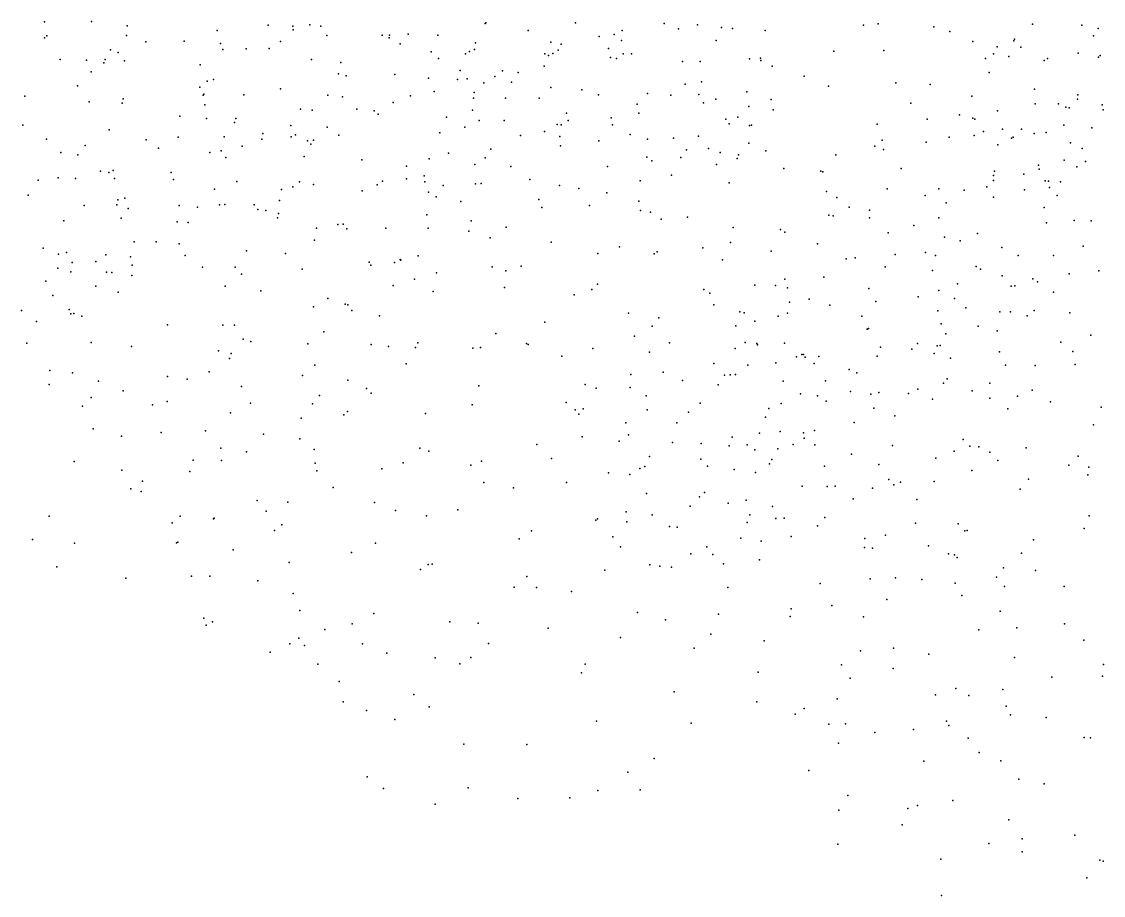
# Model space of a CAD drawing. Header units: metres. Extents: x -23.9 to 23.9, y -28.5 to 28.5.
# Drawn here: x -10.32 to -4.64, y -18.78 to -14.2 of the extents above; entities that cross this region are included whole.
import ezdxf

# ---------------------------------------------------------------- set-up
doc = ezdxf.new("R2010")
doc.units = ezdxf.units.M

msp = doc.modelspace()

# ---------------------------------------------------------------- linework, layer by layer
for p in [(-10.1996, -14.2008, -1.7875), (-9.952, -14.1992, -4.104), (-9.7652, -14.2206, 10.5806), (-9.0267, -14.2178, 19.5448), (-8.8958, -14.2234, 18.5853), (-8.8945, -14.2426, -2.4802), (-8.8079, -14.2167, -2.1069), (-8.749, -14.2225, 11.6233), (-7.8875, -14.2096, 15.5662), (-7.8835, -14.2058, -13.3556), (-7.4143, -14.2053, 3.1747), (-6.9488, -14.2091, 2.4681), (-6.8741, -14.2369, -1.3353), (-6.7746, -14.2167, -11.2419), (-6.6479, -14.2297, 7.8119), (-6.5907, -14.2357, -4.6661), (-5.9038, -14.2173, 2.3816), (-5.8261, -14.2112, 3.1454), (-5.5343, -14.2263, -3.3314), (-5.0162, -14.2117, -0.8911), (-4.7573, -14.2169, 0.7431), (-4.6719, -14.2345, 10.4082), (-10.1992, -14.2844, -2.7409), (-10.1875, -14.2741, -12.5108), (-9.7694, -14.2717, 0.001), (-9.2935, -14.2454, 14.6444), (-8.7183, -14.2725, 19.7018), (-8.4286, -14.2703, -14.0683), (-8.3917, -14.2837, 17.8312), (-8.3894, -14.2697, 18.5818), (-8.2914, -14.2647, 18.2397), (-8.136, -14.2701, -12.7795), (-7.6613, -14.2464, 8.9085), (-7.2901, -14.2769, 16.6337), (-7.2116, -14.2673, -1.4099), (-7.1725, -14.2981, 10.9032), (-7.1689, -14.2459, 15.9669), (-6.676, -14.2979, -10.1068), (-6.4189, -14.2456, 3.4612), (-5.4496, -14.2506, -4.7564), (-5.1144, -14.2996, 9.9334), (-5.1114, -14.291, -4.7539), (-4.697, -14.2735, 1.0746), (-9.8529, -14.3468, -2.8421), (-9.6672, -14.3058, -3.4716), (-9.4666, -14.3018, -1.9394), (-9.2759, -14.3148, 11.1603), (-9.2641, -14.3447, 15.6477), (-9.1408, -14.3417, -4.5486), (-9.0203, -14.3404, 12.3709), (-8.9606, -14.3042, -9.6854), (-8.3332, -14.3159, 14.6887), (-7.9437, -14.3462, 17.7742), (-7.9382, -14.3113, 8.7102), (-7.5432, -14.307, 11.3093), (-7.5051, -14.3483, -9.6549), (-7.4884, -14.3166, -4.2446), (-7.2406, -14.34, 10.3798), (-6.0582, -14.3537, 8.8032), (-5.7956, -14.3514, 2.8048), (-5.3294, -14.3034, -1.0985), (-5.202, -14.3317, 9.2447), (-5.0779, -14.3332, 16.1488), (-10.1176, -14.3978, 0.3811), (-9.9791, -14.401, -11.0355), (-9.881, -14.3985, 12.0681), (-9.8132, -14.3614, 11.2724), (-9.7793, -14.4044, -3.8825), (-8.7987, -14.3975, -11.7889), (-8.6441, -14.4132, -10.5173), (-8.1701, -14.3569, 15.1202), (-8.1327, -14.3928, 10.1986), (-7.9915, -14.3677, -10.3699), (-7.9694, -14.3566, -14.1142), (-7.5748, -14.3676, -13.2798), (-7.5548, -14.3771, -12.7551), (-7.5326, -14.366, -0.7282), (-7.2308, -14.3878, -13.6888), (-7.1988, -14.3925, 8.9183), (-7.1641, -14.3683, -12.6058), (-7.1199, -14.3688, -4.631), (-6.8523, -14.4087, 3.1391), (-6.7593, -14.4089, -13.6665), (-6.5003, -14.3938, -10.7793), (-6.4435, -14.391, -12.0401), (-6.442, -14.4035, -13.1875), (-5.2626, -14.3931, 8.8043), (-5.2208, -14.3676, 8.4069), (-5.1401, -14.3817, 19.2975), (-4.9557, -14.4025, -0.3005), (-4.9384, -14.3923, -3.6589), (-4.7776, -14.3653, 15.0877), (-4.6703, -14.3863, 10.8373), (-4.6618, -14.3765, -2.9387), (-9.9546, -14.4618, -2.0026), (-9.8887, -14.416, -12.4068), (-9.3823, -14.4258, -12.3054), (-8.0188, -14.4553, 18.9502), (-7.7971, -14.4568, 9.2336), (-7.7149, -14.4668, 10.0583), (-7.5776, -14.4335, -12.0214), (-6.3815, -14.4334, -4.4707), (-5.2439, -14.4653, -0.682), (-9.3454, -14.5124, 14.8621), (-9.3122, -14.5024, -2.7493), (-8.657, -14.4728, 15.7377), (-8.6166, -14.4837, -4.2021), (-8.362, -14.4757, 17.5275), (-8.1846, -14.4965, 19.5745), (-8.0329, -14.5028, 16.6022), (-7.9821, -14.4986, 15.7866), (-7.894, -14.52, -10.9485), (-7.8369, -14.4862, 11.4053), (-7.7491, -14.5173, -9.983), (-6.7534, -14.5155, 2.5258), (-6.2141, -14.4857, 2.352), (-5.7337, -14.521, 8.7455), (-10.0257, -14.5361, -9.9925), (-9.3838, -14.5429, -9.5583), (-9.3626, -14.579, -4.3741), (-9.1532, -14.5827, 19.6035), (-8.9612, -14.5525, 14.6004), (-8.1558, -14.5651, 8.5315), (-7.9446, -14.5715, -0.6351), (-7.5439, -14.5442, 16.5742), (-7.3814, -14.5568, -13.0081), (-7.2936, -14.5826, -1.1753), (-7.0369, -14.5767, -9.9104), (-6.8386, -14.5274, -12.7493), (-6.7667, -14.5819, -12.2444), (-6.5144, -14.5669, -10.3529), (-6.0863, -14.5385, -0.5856), (-5.5528, -14.5292, 19.085), (-5.006, -14.5535, 12.9634), (-4.7779, -14.5827, -4.5972), (-10.302, -14.5911, -1.6526), (-9.9655, -14.6202, -3.2462), (-9.7926, -14.6276, 0.1735), (-9.7872, -14.6042, -10.7418), (-9.3666, -14.5858, 12.4814), (-9.3575, -14.6357, -1.9227), (-8.7138, -14.5855, -9.9154), (-8.6356, -14.5945, 19.7938), (-8.3708, -14.6234, 15.3715), (-8.2794, -14.5891, 11.1922), (-7.9481, -14.6001, -11.542), (-7.7802, -14.6007, 17.6111), (-7.604, -14.6001, 18.048), (-7.0908, -14.6316, -13.4394), (-6.9131, -14.5855, -11.3346), (-6.7424, -14.6245, 8.5138), (-6.6776, -14.6058, -11.8548), (-6.3866, -14.6085, -0.7977), (-5.6549, -14.6263, -4.7973), (-5.3346, -14.5905, -3.0308), (-5.0022, -14.6309, 16.7723), (-4.88, -14.6311, 16.4047), (-4.7807, -14.6062, 10.0992), (-4.6503, -14.6364, 5.3953), (-9.4892, -14.6945, 11.146), (-8.8564, -14.6591, 18.0845), (-8.795, -14.6641, -10.7145), (-8.5613, -14.6584, -0.3574), (-8.4707, -14.668, -1.0057), (-8.4494, -14.6841, 10.7119), (-7.9544, -14.6631, 16.1481), (-7.4616, -14.6787, 9.907), (-7.0809, -14.6802, -11.844), (-6.5049, -14.6439, 3.0455), (-6.3762, -14.6617, -0.4036), (-5.399, -14.6889, 7.6725), (-5.1999, -14.6669, 17.9987), (-4.841, -14.6483, -3.3377), (-4.8241, -14.6512, 18.3215), (-4.6457, -14.6616, -4.2592), (-10.3137, -14.7428, 14.5346), (-9.3501, -14.7075, 18.9959), (-9.2031, -14.7283, 15.2127), (-9.1958, -14.7073, -0.046), (-8.9065, -14.7445, -4.1593), (-8.7173, -14.753, 17.5859), (-8.0896, -14.7008, 9.2006), (-7.9937, -14.7528, -4.2492), (-7.919, -14.7181, 18.6276), (-7.7871, -14.7171, -10.4919), (-7.5093, -14.739, -0.9441), (-7.4897, -14.7406, 0.0404), (-7.4528, -14.7181, 11.3413), (-7.2272, -14.7037, -4.2104), (-7.2188, -14.7407, -0.3437), (-6.6251, -14.7114, -3.6913), (-6.608, -14.735, 8.0126), (-6.5616, -14.6997, -4.3509), (-6.5009, -14.7435, 16.4843), (-6.4902, -14.7426, -4.0014), (-5.8313, -14.737, -1.5684), (-5.5687, -14.7102, 18.5493), (-5.3303, -14.7052, -1.7008), (-5.319, -14.7112, 12.745), (-4.8521, -14.7426, 18.8202), (-9.8596, -14.7665, -12.2293), (-9.4983, -14.8045, -0.2123), (-9.2562, -14.8043, -4.0846), (-9.0536, -14.7853, -9.6444), (-8.9057, -14.8038, -3.8055), (-8.8829, -14.7935, -12.0078), (-8.6557, -14.7954, 14.9507), (-8.126, -14.7831, 17.3692), (-7.7015, -14.797, -11.2757), (-7.576, -14.7753, -4.0758), (-7.4951, -14.8023, 8.0358), (-7.1262, -14.7908, 10.927), (-6.9003, -14.8103, 16.3818), (-6.7692, -14.8002, -10.1195), (-5.4537, -14.8049, 17.565), (-5.323, -14.7969, 18.8631), (-5.2739, -14.7759, -4.8556), (-5.174, -14.7639, 8.7665), (-5.1274, -14.8099, 12.3772), (-5.1175, -14.805, 18.426), (-5.074, -14.7626, 9.3908), (-5.0076, -14.7865, -0.0698), (-4.9451, -14.7807, 15.4025), (-4.7057, -14.756, 13.3476), (-10.1892, -14.8161, -9.7491), (-9.9853, -14.8488, 15.2428), (-9.6658, -14.8197, 12.33), (-9.6007, -14.8634, 13.9409), (-9.1621, -14.8531, 18.6794), (-9.0599, -14.8161, -11.0572), (-8.8199, -14.8244, 13.289), (-8.8025, -14.842, 12.7294), (-8.788, -14.8207, 11.3709), (-7.4932, -14.8512, 17.1828), (-7.2905, -14.8247, -11.2325), (-7.0356, -14.8151, 7.7444), (-6.7159, -14.8648, 9.5114), (-6.5052, -14.8371, 15.7861), (-5.844, -14.8522, 15.2074), (-5.8046, -14.8206, -0.2035), (-5.575, -14.8314, 8.0269), (-5.1988, -14.8463, 8.1332), (-4.8177, -14.835, -1.446), (-4.7564, -14.8646, 15.7722), (-10.1134, -14.8865, 0.3565), (-10.0239, -14.8981, 14.0441), (-9.3315, -14.8861, 13.46), (-9.2731, -14.8775, -9.3899), (-9.2479, -14.9117, -12.2396), (-8.8379, -14.906, -0.2428), (-8.1822, -14.9191, 19.4766), (-8.0801, -14.8896, 11.2802), (-7.8878, -14.9136, 10.1102), (-7.8572, -14.8681, 9.7189), (-7.0393, -14.9104, -3.9921), (-6.8605, -14.9128, 8.9226), (-6.831, -14.872, -11.0319), (-6.6554, -14.886, -0.8812), (-6.566, -14.9173, -1.4746), (-6.5582, -14.8982, 8.7133), (-6.4153, -14.8768, 8.3828), (-6.0478, -14.8975, 16.2378), (-5.7987, -14.8708, 7.6575), (-9.8392, -14.9794, -1.8595), (-8.534, -14.9242, 19.7089), (-8.3004, -14.9582, 8.7759), (-7.9421, -14.9488, -0.4708), (-7.7538, -14.9586, 0.2387), (-7.2457, -14.9593, -10.1114), (-7.0129, -14.9292, 10.0676), (-6.6743, -14.9488, -10.4981), (-6.3214, -14.9698, 15.4064), (-5.7052, -14.97, 7.284), (-4.9851, -14.9522, -2.1017), (-4.9806, -14.9725, -2.5431), (-4.8505, -14.9267, 14.9724), (-4.7847, -14.9606, 17.8981), (-4.739, -14.9336, 13.8526), (-10.2327, -15.0307, -3.1705), (-10.1268, -15.019, -10.3974), (-10.0368, -15.0222, -11.3629), (-9.9056, -14.9838, 14.7557), (-9.861, -14.9904, -9.3431), (-9.8313, -15.0222, 11.7205), (-9.534, -14.9904, -0.5053), (-9.5226, -15.0275, 11.303), (-8.4267, -15.0365, -10.4694), (-8.3002, -15.0245, 10.6059), (-8.2073, -15.0083, 8.4201), (-7.6534, -15.027, 11.2693), (-7.0752, -15.0346, 15.9331), (-6.9108, -15.0052, -0.4358), (-6.127, -14.9842, 15.8029), (-6.1167, -14.9871, 16.581), (-5.2213, -15.0325, 9.1148), (-5.221, -15.0059, -0.2165), (-5.2161, -14.9834, -1.2529), (-5.0617, -14.999, 13.4856), (-4.9498, -15.034, 17.0607), (-4.9333, -15.0364, 12.2036), (-9.3083, -15.0781, 14.3819), (-9.1901, -15.0376, 19.2827), (-8.9555, -15.0797, 19.5328), (-8.8973, -15.0663, -10.0324), (-8.8623, -15.0391, 18.2567), (-8.7882, -15.0541, -11.3138), (-8.5333, -15.0861, -3.7929), (-8.4547, -15.0555, -11.066), (-8.2038, -15.0396, 18.7768), (-8.1087, -15.0584, 17.0353), (-7.939, -15.0501, 8.1594), (-7.9086, -15.0478, 16.7279), (-7.4985, -15.0592, -10.5513), (-7.3962, -15.0748, 0.391), (-6.6084, -15.0441, 16.8136), (-6.0976, -15.0904, -3.9465), (-5.7782, -15.0757, 15.8002), (-5.508, -15.0756, 12.6402), (-5.3742, -15.0827, -2.5896), (-5.2565, -15.0658, 8.4567), (-5.0576, -15.0818, 17.6644), (-4.9274, -15.0701, -3.0156), (-4.8704, -15.0397, 7.295), (-10.2845, -15.1105, 14.1415), (-9.8139, -15.1342, 13.5245), (-9.7786, -15.1252, -11.9902), (-8.9659, -15.1379, 13.6411), (-8.1853, -15.0944, 19.1544), (-8.1448, -15.1187, 10.9993), (-8.0157, -15.1434, 9.4942), (-7.6065, -15.1315, 16.5614), (-7.249, -15.0975, -10.8237), (-7.0811, -15.1414, 16.9257), (-6.0429, -15.1222, 14.7557), (-5.5795, -15.1114, 14.8865), (-5.469, -15.1493, -4.5955), (-5.2219, -15.1209, -1.6771), (-4.8868, -15.112, -0.0439), (-9.991, -15.1638, -10.9938), (-9.8194, -15.1607, 15.0345), (-9.7609, -15.1793, 12.8109), (-9.4922, -15.1641, -9.2885), (-9.3968, -15.1732, 0.7066), (-9.2808, -15.1611, -3.7874), (-9.2524, -15.1589, 0.3747), (-9.0998, -15.1596, -11.9643), (-9.0795, -15.1846, -9.5214), (-9.0385, -15.1894, 19.01), (-8.9711, -15.2066, 0.1093), (-7.5898, -15.1743, 18.1402), (-7.3405, -15.1637, -4.1882), (-7.072, -15.1909, 11.5152), (-7.0206, -15.1987, 17.2723), (-5.979, -15.1731, 7.5971), (-5.872, -15.1887, 8.6743), (-4.9546, -15.1736, -4.3323), (-10.0979, -15.244, -0.1154), (-9.7967, -15.2302, 13.1616), (-9.504, -15.2488, 11.6368), (-9.4464, -15.2522, 12.4103), (-8.9772, -15.228, 11.8722), (-8.6607, -15.2632, 13.5056), (-8.6331, -15.2626, 12.5533), (-8.194, -15.2125, 8.9753), (-7.9616, -15.2448, -3.9476), (-6.9637, -15.2355, -3.312), (-6.8264, -15.2248, 10.6338), (-6.0854, -15.2149, 0.0096), (-6.0618, -15.2178, 8.2885), (-5.8707, -15.2281, 16.2496), (-5.5081, -15.2292, 13.1335), (-4.9431, -15.2543, 9.8188), (-4.7985, -15.243, 11.9262), (-4.7085, -15.245, 15.5169), (-8.7721, -15.2824, 0.4846), (-8.6128, -15.2865, 19.2482), (-8.4084, -15.283, -0.2432), (-8.1869, -15.2826, -10.7675), (-7.9739, -15.2982, 0.6574), (-7.7775, -15.2773, 18.4233), (-6.5858, -15.2792, 9.3389), (-6.3381, -15.2905, -3.784), (-6.3148, -15.3039, 7.7731), (-5.7743, -15.3068, 14.2092), (-5.6394, -15.2691, 7.0736), (-5.3055, -15.3114, 15.4717), (-9.7289, -15.3539, 0.3077), (-9.6127, -15.355, 0.9077), (-9.4921, -15.3655, -12.0302), (-8.7831, -15.3457, -3.3807), (-7.8611, -15.3339, 7.9815), (-7.5419, -15.3561, 0.5575), (-6.6013, -15.3579, 11.2899), (-6.1451, -15.3644, 8.8028), (-5.4789, -15.3293, -4.2533), (-5.3961, -15.3485, 14.3513), (-4.7501, -15.3767, -3.3569), (-10.2054, -15.3879, -9.9451), (-10.1255, -15.4195, -11.3082), (-10.0841, -15.4103, 13.495), (-9.8773, -15.4227, -3.5155), (-9.7483, -15.4335, -9.1946), (-9.4612, -15.4263, 0.006), (-9.14, -15.4024, 14.3973), (-8.9349, -15.4149, -9.9257), (-8.239, -15.4274, 9.307), (-7.2959, -15.4159, 10.4137), (-7.1824, -15.3806, 15.9414), (-7.0017, -15.4181, -4.2913), (-6.9845, -15.4077, 7.6206), (-6.7455, -15.3865, 0.2116), (-6.388, -15.4027, 16.8861), (-5.7375, -15.4205, 8.9963), (-5.5771, -15.4107, 15.8724), (-5.5247, -15.4266, -2.7575), (-5.1777, -15.3839, 9.0785), (-5.0911, -15.4268, -4.1135), (-4.9071, -15.427, 13.6889), (-10.0548, -15.4636, -11.6404), (-9.9308, -15.4576, 15.2992), (-9.7395, -15.4765, 14.771), (-9.3702, -15.487, 14.6568), (-9.1997, -15.4869, 1.121), (-8.4965, -15.461, 0.631), (-8.488, -15.477, 12.8024), (-8.3636, -15.4626, -10.2279), (-8.3338, -15.4467, 9.6843), (-8.3305, -15.4504, 8.5069), (-7.8504, -15.4848, 17.923), (-7.6986, -15.4818, 11.4046), (-6.6419, -15.4495, -3.4754), (-5.9933, -15.4436, 7.1649), (-5.9475, -15.4383, 14.5473), (-5.7895, -15.4853, 13.7773), (-5.3128, -15.4846, 9.5514), (-10.1298, -15.493, -0.4371), (-10.0611, -15.5117, -9.6469), (-9.8744, -15.5137, -10.4214), (-9.8459, -15.515, -10.8046), (-9.7412, -15.5309, 12.716), (-9.1657, -15.5244, -9.1109), (-8.8481, -15.4978, -9.5409), (-8.1432, -15.5164, 18.3719), (-7.7787, -15.507, 10.7995), (-6.1115, -15.5392, 16.7236), (-5.5418, -15.5048, -0.176), (-5.2899, -15.4982, 13.3374), (-5.1759, -15.5322, -1.9409), (-4.8241, -15.5226, -3.7284), (-4.6684, -15.5073, 6.5909), (-10.1929, -15.5605, -2.9918), (-9.9299, -15.5879, 0.5697), (-9.2519, -15.5877, -3.5338), (-8.3701, -15.5837, 17.9178), (-8.2588, -15.5499, 16.8909), (-7.7867, -15.5933, -4.2167), (-7.3289, -15.6039, -4.4145), (-7.2978, -15.5774, 17.7398), (-6.7399, -15.6048, 16.8313), (-6.4723, -15.5816, 11.0583), (-6.3641, -15.5831, 0.2769), (-6.3154, -15.5504, 14.725), (-6.3008, -15.596, 9.767), (-5.8743, -15.5997, 9.4393), (-5.4097, -15.5744, 6.7445), (-5.128, -15.5878, 10.0089), (-5.1084, -15.5858, 14.4278), (-5.0142, -15.5485, -3.1909), (-4.9905, -15.5652, 7.1193), (-10.1559, -15.636, -0.0403), (-9.812, -15.6187, 0.0197), (-9.0638, -15.6111, -11.8648), (-8.7138, -15.6514, 9.0649), (-8.1598, -15.6159, -4.1035), (-7.4204, -15.633, 16.4715), (-6.7099, -15.6237, 7.507), (-6.1883, -15.6558, 13.997), (-5.6163, -15.6432, -3.8299), (-5.5079, -15.609, 6.2772), (-5.4256, -15.6513, -1.6567), (-4.9065, -15.619, 11.6699), (-10.3192, -15.7141, 15.4441), (-10.0693, -15.7095, -2.6654), (-8.789, -15.6953, -11.4513), (-8.6228, -15.681, 8.7295), (-8.6088, -15.6856, 13.341), (-8.5875, -15.7147, -10.1152), (-6.6882, -15.6844, 12.2604), (-6.2916, -15.6708, 6.6705), (-6.0801, -15.6863, 6.1852), (-5.838, -15.6673, 13.2986), (-5.5137, -15.7167, -3.3155), (-5.3667, -15.7003, 12.8175), (-5.0073, -15.714, 14.1296), (-10.2419, -15.7716, 14.671), (-10.0606, -15.732, -9.3871), (-10.045, -15.7313, 15.0784), (-10.0038, -15.7446, -11.2176), (-8.4416, -15.7431, 8.3775), (-7.1366, -15.7285, 16.2402), (-6.9758, -15.7527, 17.2751), (-6.5518, -15.7224, 11.5468), (-6.5296, -15.7274, 10.7475), (-6.4724, -15.7703, 14.9454), (-6.3505, -15.7449, 13.079), (-6.3021, -15.7291, 12.2687), (-5.9124, -15.7451, -0.1207), (-5.1885, -15.7216, 11.4435), (-5.1312, -15.7222, -3.6795), (-5.0437, -15.7422, 12.2857), (-4.8208, -15.7262, -0.4179), (-9.5535, -15.7907, 14.6898), (-9.2638, -15.792, 13.639), (-9.2023, -15.7912, 14.4155), (-8.7334, -15.8272, 9.4006), (-7.5748, -15.7767, 0.8236), (-7.0121, -15.7975, 11.799), (-6.5719, -15.7944, 9.8487), (-5.8845, -15.8126, -1.1438), (-5.8774, -15.8094, -3.5489), (-5.4951, -15.7845, 11.8246), (-5.302, -15.7975, 15.2765), (-5.201, -15.8206, 14.7469), (-10.2918, -15.8868, 0.7576), (-9.9541, -15.8824, -10.1791), (-9.1576, -15.865, -3.3417), (-9.1177, -15.8782, 1.2007), (-8.2402, -15.8835, -10.7059), (-7.8319, -15.8361, 11.0389), (-7.6709, -15.8875, 11.4383), (-7.1038, -15.8496, 10.3698), (-6.9215, -15.8852, 15.9476), (-6.5239, -15.8832, -3.6563), (-6.4626, -15.8877, 15.633), (-6.3174, -15.8869, 14.2324), (-5.6189, -15.8874, -1.3473), (-5.4708, -15.8374, -2.0094), (-4.8679, -15.8808, -1.2083), (-4.7107, -15.844, -0.8277), (-9.7432, -15.9038, -11.6668), (-9.2867, -15.9269, -8.9985), (-9.2193, -15.9408, -11.6655), (-8.818, -15.889, 12.6803), (-8.4855, -15.8931, 9.693), (-8.3953, -15.9042, -10.3571), (-8.2539, -15.9097, 7.9709), (-7.9518, -15.9131, 16.6667), (-7.9129, -15.9089, -4.14), (-7.6627, -15.8939, 10.6276), (-7.3225, -15.9133, 7.9271), (-7.0258, -15.9327, 7.6595), (-6.5757, -15.914, 16.6398), (-6.4598, -15.8951, 11.2506), (-5.8131, -15.9068, -2.133), (-5.6501, -15.9175, -2.7115), (-5.5319, -15.9406, 10.0439), (-5.5168, -15.8995, 15.6926), (-5.5015, -15.8979, 9.4763), (-5.1893, -15.9323, 13.0854), (-4.8043, -15.9307, 13.596), (-9.2284, -15.9658, 13.9364), (-8.7808, -16.0019, -9.5339), (-8.3023, -15.9942, 10.0627), (-7.4848, -15.955, 17.6502), (-6.6879, -15.9929, 12.5628), (-6.5105, -16.002, 13.2673), (-6.3629, -15.9888, 6.1539), (-6.2537, -15.9577, 15.9884), (-6.2257, -15.9459, 9.8788), (-6.218, -15.9457, 14.592), (-6.2086, -15.9599, 13.5567), (-6.162, -15.993, -3.5791), (-6.1369, -15.9568, 0.0993), (-5.8306, -15.955, 5.9586), (-5.4469, -15.9655, 14.9585), (-4.7929, -15.9982, 10.1954), (-10.1715, -16.0298, 13.8873), (-10.0518, -16.0425, 1.2244), (-9.3347, -16.036, 13.0232), (-8.845, -16.0554, 8.7783), (-7.1233, -16.0507, -0.4152), (-6.9533, -16.0376, 6.4582), (-6.6316, -16.0543, 16.2757), (-6.602, -16.0517, -3.9737), (-6.5747, -16.0511, 12.9192), (-5.9778, -16.0242, 12.2672), (-5.938, -16.0415, -1.6856), (-5.1575, -16.0022, 6.2987), (-5.0021, -16.0029, 13.9491), (-10.1748, -16.1031, -2.42), (-9.9163, -16.0858, -2.7731), (-9.5536, -16.0617, -11.1613), (-9.4515, -16.0748, 14.3895), (-9.1665, -16.1143, -11.1216), (-8.6076, -16.0811, -3.5744), (-7.9216, -16.1094, 0.8626), (-7.3635, -16.1035, 16.8418), (-6.8528, -16.0824, 0.0903), (-6.6655, -16.1045, 5.9964), (-6.324, -16.0849, 7.0442), (-6.1026, -16.0846, 11.4628), (-5.4827, -16.0957, 6.0005), (-5.4639, -16.0736, 12.2924), (-5.2403, -16.0967, 13.6821), (-9.9545, -16.1714, 14.2008), (-9.7873, -16.136, 13.7569), (-8.7564, -16.1613, 0.8314), (-8.5098, -16.1232, -10.8856), (-8.4862, -16.1493, 8.4064), (-7.3052, -16.1217, 10.0975), (-7.1264, -16.1192, 9.677), (-7.0435, -16.1626, 12.4133), (-6.2343, -16.1519, 15.2704), (-6.1441, -16.1619, -2.4267), (-5.9711, -16.1401, 15.6184), (-5.8639, -16.1538, 14.9845), (-5.822, -16.1452, -3.2614), (-5.667, -16.1507, 15.4193), (-5.6171, -16.1281, 11.4789), (-5.3323, -16.1356, -0.5041), (-5.095, -16.1643, 10.4618), (-5.0185, -16.1327, -0.6992), (-9.9996, -16.2163, -9.7476), (-9.6335, -16.2093, 14.0661), (-9.5556, -16.1917, -9.0933), (-9.1183, -16.2001, 1.0887), (-8.7934, -16.2046, -9.9501), (-7.9556, -16.2088, -4.4167), (-7.4625, -16.1971, 17.2087), (-6.7598, -16.2007, 10.8295), (-6.3998, -16.2284, 0.0083), (-6.3343, -16.2021, 7.5586), (-6.0988, -16.1911, -0.5026), (-5.8491, -16.2275, 10.2275), (-5.5415, -16.1807, -0.8729), (-5.2405, -16.1755, -1.0486), (-4.9218, -16.1932, 8.264), (-4.6569, -16.2222, 11.1986), (-9.2233, -16.2513, -0.2072), (-8.853, -16.2795, -2.9692), (-8.6288, -16.2613, 9.5958), (-8.6101, -16.2443, -10.5214), (-8.2014, -16.2555, 0.6939), (-7.4162, -16.2359, 0.4689), (-7.3962, -16.2585, 8.0387), (-7.3741, -16.2311, -2.8807), (-7.0371, -16.2361, 7.8851), (-6.8215, -16.2489, 6.9981), (-6.4163, -16.2736, -2.0519), (-5.7392, -16.2669, 12.3516), (-5.1458, -16.2304, 14.6521), (-9.9444, -16.3355, -10.4621), (-7.1491, -16.304, 10.7315), (-6.8829, -16.3042, -4.2443), (-5.9523, -16.3021, -2.8987), (-4.6966, -16.3154, 10.798), (-9.7945, -16.3747, -10.8213), (-9.5872, -16.355, 1.2983), (-9.3539, -16.3456, -3.1192), (-9.0508, -16.3634, -9.472), (-8.8599, -16.3883, -10.9065), (-7.3796, -16.3779, 0.145), (-7.1356, -16.3669, 11.0941), (-6.5916, -16.38, 12.6869), (-6.448, -16.3585, 9.8236), (-6.3394, -16.3491, -3.7443), (-6.2173, -16.3571, -3.1087), (-6.2139, -16.3847, -0.873), (-6.1598, -16.3441, 7.9021), (-5.3806, -16.3913, 11.2204), (-9.2735, -16.4372, -11.0529), (-9.1391, -16.4556, 0.8056), (-8.7849, -16.4434, 9.3089), (-8.2299, -16.4368, 9.6935), (-8.1837, -16.4522, 0.3797), (-7.6158, -16.4183, -3.2055), (-7.1847, -16.4011, 6.2937), (-6.9054, -16.4072, 5.9151), (-6.7551, -16.4119, 11.2852), (-6.6076, -16.424, 7.7999), (-6.5141, -16.4197, 13.3669), (-6.4724, -16.4464, 8.4652), (-6.3527, -16.4407, 7.1166), (-6.2728, -16.4181, 5.8595), (-6.1576, -16.4193, 8.631), (-5.7517, -16.423, 7.9087), (-5.4278, -16.452, 13.7678), (-5.3448, -16.4263, 10.6429), (-5.2975, -16.4301, 7.7879), (-5.0504, -16.4361, 6.3548), (-10.0437, -16.5073, -2.2441), (-9.4201, -16.4994, -9.4881), (-9.2713, -16.5022, -9.7975), (-7.9073, -16.5051, 8.392), (-7.5404, -16.4905, 9.2134), (-7.0258, -16.4805, -0.6322), (-6.7558, -16.4948, 8.261), (-6.3831, -16.496, -1.7904), (-5.9661, -16.4679, 14.5918), (-5.524, -16.4903, 14.6907), (-5.2399, -16.458, 6.9588), (-5.1977, -16.5011, 14.0906), (-4.7769, -16.4794, 13.392), (-9.7936, -16.5528, -1.899), (-9.4367, -16.5586, -2.246), (-8.7795, -16.5152, -10.1607), (-8.7709, -16.5567, -10.606), (-8.4302, -16.5452, -4.1394), (-8.3178, -16.5148, 8.4945), (-7.9632, -16.5267, -2.2171), (-7.2403, -16.5663, -4.3351), (-7.0763, -16.5444, 9.2984), (-7.0504, -16.5329, 11.5546), (-6.7221, -16.5317, 9.4658), (-6.5822, -16.5492, -2.8025), (-6.4701, -16.5651, -2.3449), (-6.3964, -16.5185, 11.316), (-6.1082, -16.5312, 13.6379), (-5.8223, -16.5232, 8.4518), (-5.3339, -16.5547, 13.2587), (-4.825, -16.5268, 6.0847), (-4.7216, -16.5371, 8.5745), (-9.686, -16.6099, -10.1217), (-7.8948, -16.6171, 0.2979), (-7.4616, -16.6174, 8.3641), (-7.1284, -16.5751, -0.1098), (-5.77, -16.6021, 10.5027), (-5.709, -16.6158, 13.9724), (-5.5317, -16.6123, 11.459), (-5.0366, -16.5999, 8.41), (-4.7261, -16.5777, 6.9027), (-9.7468, -16.6502, -0.0624), (-9.6924, -16.6652, -10.5961), (-8.6852, -16.6438, 9.0097), (-7.7398, -16.645, 8.9621), (-7.0405, -16.6748, 8.343), (-6.7369, -16.669, 12.4879), (-6.225, -16.6355, -1.2449), (-6.0941, -16.6386, 11.5659), (-6.0519, -16.6364, 10.0733), (-5.8561, -16.6464, 12.4356), (-5.7438, -16.6285, 13.5809), (-5.0803, -16.6527, 10.7289), (-9.0841, -16.7108, -2.9721), (-8.9225, -16.7198, -3.8255), (-8.4683, -16.7212, 9.3201), (-6.7633, -16.6922, 8.6678), (-6.6126, -16.7263, 9.2085), (-6.518, -16.7103, 9.7108), (-5.9568, -16.7025, 5.8569), (-5.6239, -16.7069, 7.4922), (-10.1755, -16.794, -1.8723), (-9.4877, -16.7944, -2.5364), (-9.0368, -16.7681, -10.3166), (-8.3584, -16.7634, 8.8045), (-8.1955, -16.7914, -1.3441), (-8.0312, -16.761, 9.2759), (-7.1475, -16.7716, 6.1789), (-7.0113, -16.7859, 12.0634), (-6.813, -16.7408, -2.9839), (-6.4989, -16.7866, -1.3989), (-6.381, -16.7423, -3.6188), (-4.7184, -16.7928, 11.0672), (-9.5288, -16.8295, -0.4345), (-9.3127, -16.8079, -10.5919), (-9.3085, -16.8045, 0.6928), (-8.9539, -16.8397, -3.2683), (-7.3075, -16.8156, 0.0887), (-7.2981, -16.8086, -3.0753), (-7.1452, -16.8237, 8.6871), (-6.9209, -16.8478, -1.3113), (-6.8813, -16.8513, 5.9279), (-6.5132, -16.8266, 11.522), (-6.3632, -16.8067, 12.8547), (-6.3189, -16.8037, 8.8333), (-6.144, -16.8452, 11.9204), (-6.1053, -16.8004, 7.2321), (-5.6309, -16.8298, 13.3231), (-5.4064, -16.8341, 13.0391), (-8.992, -16.8691, 0.1275), (-7.6446, -16.8704, 0.2402), (-7.2172, -16.9015, -4.1794), (-6.5468, -16.9084, -3.3504), (-6.2829, -16.8997, 9.8747), (-5.7868, -16.8931, 11.5623), (-5.3717, -16.8708, 6.3754), (-5.3594, -16.8688, 9.0789), (-4.7449, -16.8576, 13.2432), (-10.2629, -16.9156, -1.142), (-10.0417, -16.9356, 0.1931), (-9.5063, -16.9341, 0.9663), (-9.4999, -16.9304, 0.4067), (-8.4627, -16.9349, -1.7716), (-7.7095, -16.9134, -4.4915), (-7.178, -16.9553, -0.3606), (-6.724, -16.9548, 11.9801), (-6.4403, -16.9255, 12.1865), (-5.8982, -16.9581, 7.5429), (-5.8958, -16.9115, 10.1948), (-5.8551, -16.9623, 12.9006), (-5.5614, -16.9486, 5.9591), (-5.0119, -16.9185, 7.0292), (-9.2102, -16.9711, -0.3603), (-8.5881, -16.9836, -4.2265), (-6.8084, -16.9922, -3.9366), (-6.6938, -16.9957, 7.0085), (-6.4479, -17.0227, 9.1896), (-5.4576, -16.9906, 11.2288), (-5.4253, -16.9958, 8.6164), (-5.4112, -17.0098, 8.2379), (-5.0733, -16.9882, 13.0714), (-10.1347, -17.0594, -1.4304), (-8.9153, -17.0374, -0.994), (-8.227, -17.0738, -2.0299), (-8.1871, -17.0472, 0.2038), (-8.1659, -17.0457, -4.2756), (-7.26, -17.077, -3.5281), (-7.0241, -17.0497, 6.6713), (-6.9712, -17.0559, -2.797), (-6.9098, -17.0605, -3.2883), (-6.6377, -17.0437, -1.8615), (-5.1688, -17.0649, 12.5639), (-5.0007, -17.0795, 6.6811), (-9.773, -17.1183, 0.7257), (-9.4275, -17.1089, -1.707), (-9.3324, -17.1078, -2.7774), (-9.0806, -17.1335, -1.5031), (-7.6699, -17.111, -3.0016), (-5.8688, -17.1227, 9.7945), (-5.7347, -17.1168, 8.3401), (-5.5976, -17.1267, 10.3114), (-5.205, -17.1141, 8.8486), (-7.7352, -17.1654, -4.2613), (-7.618, -17.1678, -2.5185), (-7.4349, -17.1895, -0.2749), (-6.6153, -17.1672, -2.2588), (-6.1302, -17.1469, 7.9961), (-5.4215, -17.146, 10.8412), (-5.1627, -17.1631, 7.9933), (-4.8496, -17.1621, 8.4176), (-8.8946, -17.1992, -4.0037), (-5.7804, -17.2307, 8.7544), (-5.3879, -17.2098, 9.5598), (-8.8592, -17.2889, -3.1548), (-8.4713, -17.3044, -4.2087), (-7.0883, -17.3, -0.5331), (-6.2816, -17.2806, 7.2872), (-6.0684, -17.2622, 9.4672), (-5.1863, -17.2914, 7.5043), (-9.3639, -17.3291, -1.4282), (-9.3187, -17.3484, -2.173), (-8.5857, -17.3578, -1.9041), (-8.0735, -17.3474, -2.504), (-7.9239, -17.3549, -2.9813), (-6.9412, -17.337, -1.9273), (-6.6633, -17.3081, 5.9565), (-6.2883, -17.3209, 5.6688), (-5.9034, -17.3219, 5.6642), (-4.8487, -17.3588, 8.8452), (-9.352, -17.3661, -0.9621), (-8.7291, -17.388, -2.8402), (-7.5571, -17.3805, -2.2108), (-6.704, -17.4127, 6.5419), (-5.2972, -17.3909, 10.4896), (-5.0986, -17.379, 6.5321), (-8.9122, -17.4631, -3.4863), (-8.8653, -17.4338, -0.1174), (-8.8349, -17.4729, -0.6001), (-8.5309, -17.4642, -1.1605), (-7.8703, -17.4615, -3.7998), (-7.1775, -17.4297, -2.286), (-6.4235, -17.4482, 7.8451), (-4.7469, -17.4444, 8.1436), (-9.016, -17.5075, -2.6214), (-8.4027, -17.5133, -3.0659), (-6.7909, -17.4865, -1.0205), (-5.919, -17.5006, 11.4693), (-5.746, -17.4871, 9.6097), (-5.5603, -17.5179, 12.4265), (-8.7661, -17.5698, -2.2145), (-8.1505, -17.5375, -4.0091), (-8.0206, -17.5687, -1.7863), (-7.9633, -17.5355, -3.3135), (-7.3625, -17.5696, -1.97), (-6.0177, -17.5732, 8.4421), (-5.1113, -17.5347, 12.6317), (-4.6447, -17.5727, 12.9011), (-7.3825, -17.6159, -0.307), (-6.4553, -17.6128, 6.7264), (-5.9732, -17.6431, 8.9594), (-5.7467, -17.5921, 10.1357), (-4.9145, -17.6388, 9.1753), (-4.6498, -17.6331, 8.5804), (-8.6535, -17.6606, -3.7425), (-5.4188, -17.6971, 6.4996), (-5.1726, -17.7028, 6.7993), (-8.2622, -17.7295, -3.6107), (-6.8966, -17.7162, -0.6021), (-6.0405, -17.7515, 6.8765), (-5.5257, -17.7317, 11.064), (-5.3503, -17.7347, 10.5965), (-8.6329, -17.7682, -0.3114), (-8.5099, -17.814, -1.1946), (-8.1812, -17.7935, -1.3529), (-6.4631, -17.7679, 6.4171), (-6.2138, -17.8025, 8.2085), (-5.1545, -17.7905, 12.3337), (-8.3607, -17.861, -0.0938), (-7.3038, -17.8696, -1.6288), (-6.2609, -17.8322, 7.2162), (-5.4677, -17.8691, 6.8631), (-5.1315, -17.8358, 7.5412), (-4.9455, -17.8502, 7.9125), (-6.8075, -17.8794, -0.9623), (-6.0847, -17.8843, 6.2018), (-5.9978, -17.8834, 8.655), (-5.8441, -17.9281, 9.9453), (-5.6403, -17.9128, 11.5411), (-5.4551, -17.8917, 12.2065), (-6.0339, -17.9851, 9.4429), (-5.3546, -17.959, 7.2338), (-4.745, -17.9552, 12.5472), (-4.7125, -17.9562, 8.3458), (-8, -17.9904, -0.0852), (-7.6682, -17.992, -1.553), (-5.2965, -18.034, 10.9196), (-7.0014, -18.065, -0.6683), (-5.5871, -18.0799, 10.3009), (-5.182, -18.0777, 10.467), (-7.1389, -18.136, -1.37), (-6.189, -18.1279, 7.9952), (-8.5061, -18.1621, -0.509), (-5.0884, -18.1727, 11.2206), (-4.9559, -18.1985, 8.2484), (-8.4216, -18.2218, -0.8602), (-7.9769, -18.2184, -1.0696), (-7.4443, -18.2715, -1.3125), (-7.2964, -18.2322, -0.6437), (-7.0738, -18.23, -0.9967), (-5.9846, -18.26, 7.4173), (-8.1494, -18.3047, -0.4662), (-7.7163, -18.275, -0.6579), (-5.6707, -18.3274, 7.5619), (-5.6197, -18.3125, 9.9892), (-5.4351, -18.2861, 8.1862), (-6.0319, -18.3357, 9.4013), (-5.7003, -18.4123, 8.4754), (-5.14, -18.3873, 10.2258), (-5.0712, -18.4872, 9.75), (-4.7937, -18.4677, 10.5776), (-6.037, -18.5146, 9.0988), (-5.2448, -18.5112, 8.5496), (-5.0704, -18.5547, 9.3943), (-5.4968, -18.5938, 9.5561), (-4.6633, -18.5988, 9.4924), (-4.6452, -18.6044, 11.4068), (-4.7315, -18.6917, 9.9178), (-5.4939, -18.7832, 8.8786)]:
    msp.add_point(p)

doc.saveas('drawing.dxf')
